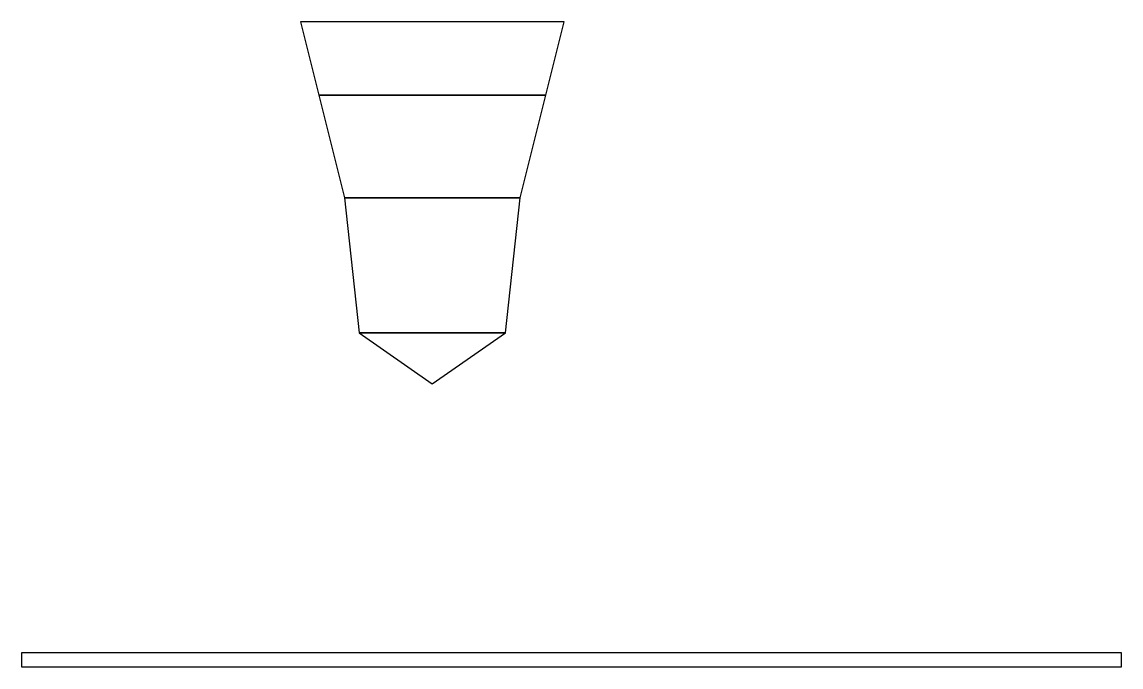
# Model space of a CAD drawing. Extents: x -0.47 to 0.28, y -0.83 to 1.41.
# Drawn here: x -0.47 to 0.28, y -0.83 to -0.39 of the extents above.
import ezdxf

# ---------------------------------------------------------------- set-up
doc = ezdxf.new("R2010")
doc.units = 0
doc.layers.add('TURRET_ADDONS_IIA', color=6, linetype='CONTINUOUS')

msp = doc.modelspace()

# ---------------------------------------------------------------- linework, layer by layer
at = {"layer": 'TURRET_ADDONS_IIA'}
for points in [[(-0.2675, -0.44, 0.55), (-0.1125, -0.44, 0.55), (-0.1, -0.39, 0.55), (-0.28, -0.39, 0.55)], [(-0.25, -0.51, 0.53091), (-0.13, -0.51, 0.53091), (-0.1125, -0.44, 0.55), (-0.2675, -0.44, 0.55)], [(-0.24, -0.60211, 0.50579), (-0.14, -0.60211, 0.50579), (-0.13, -0.51, 0.53091), (-0.25, -0.51, 0.53091)], [(-0.19, -0.63684, 0.49632), (-0.14, -0.60211, 0.50579), (-0.24, -0.60211, 0.50579)], [(0.28, -0.83, 0.46), (-0.47, -0.83, 0.46), (-0.47, -0.82, 0.11), (0.28, -0.82, 0.11)]]:
    msp.add_3dface(points, dxfattribs=at)

doc.saveas('drawing.dxf')
